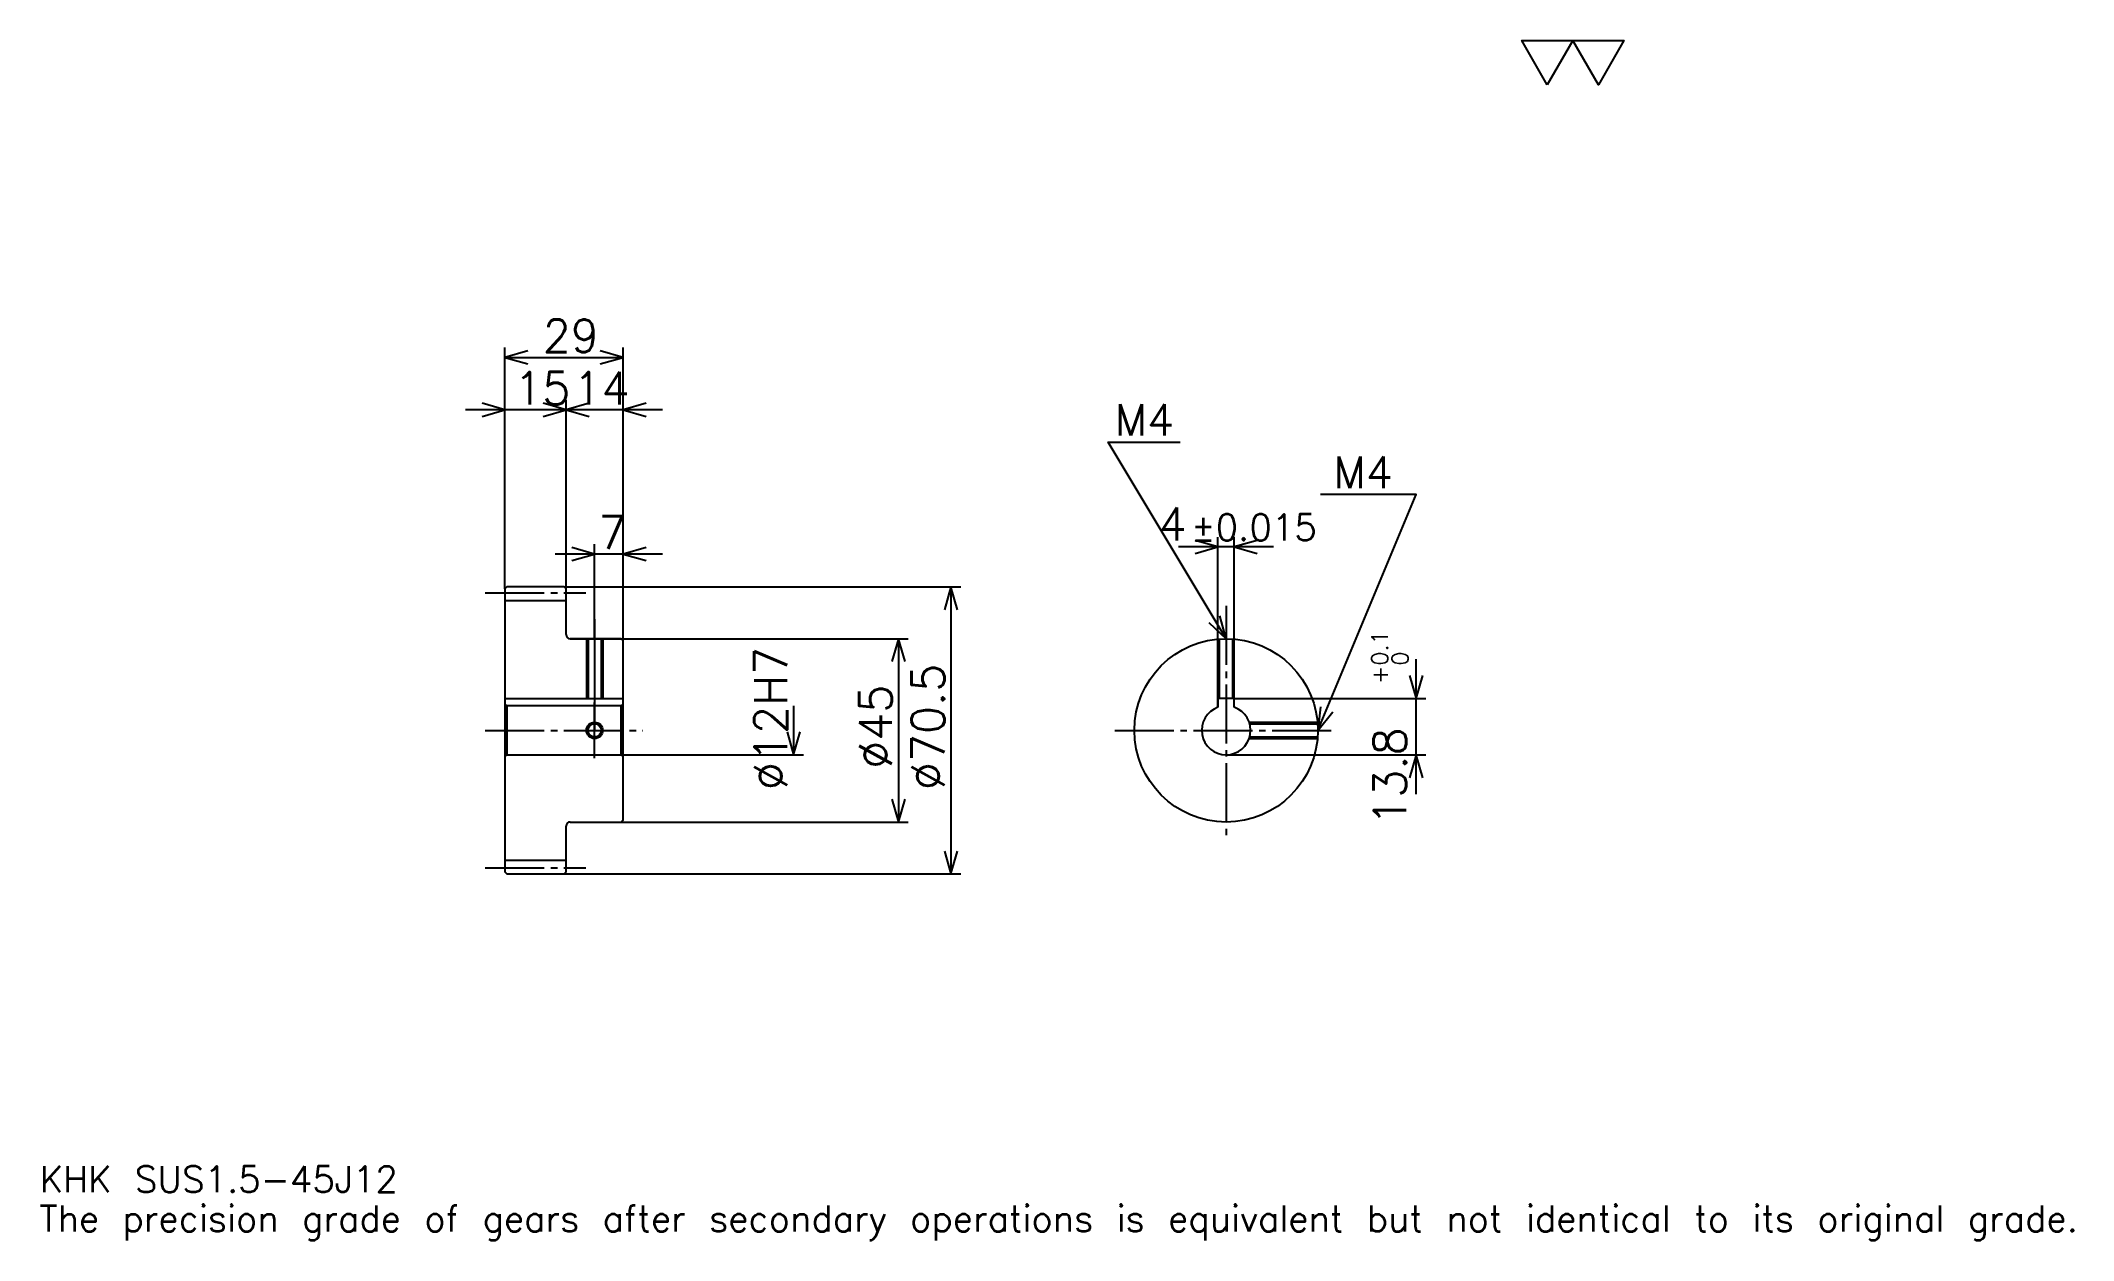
# Model space of a CAD drawing. Extents: x 16 to 515, y 6 to 300.
import ezdxf

# ---------------------------------------------------------------- set-up
doc = ezdxf.new("R2010")
doc.units = 0
doc.linetypes.add('DASHDOT', pattern=[19.304349, 14.478261, -1.608696, 1.608696, -1.608696])
doc.layers.get('0').update_dxf_attribs({"linetype": 'CONTINUOUS'})
doc.layers.add('DASHDOT', color=6, linetype='DASHDOT')
doc.styles.add('KANJI', font='TXT', dxfattribs={"bigfont": 'BIGFONT'})

msp = doc.modelspace()

# ---------------------------------------------------------------- linework, layer by layer
at = {"color": 5}
for p, q in [((130.304352, 166.358688), (130.304352, 225.07608)), ((159.304352, 166.358688), (159.304352, 225.07608)), ((130.304352, 222.66304), (159.304352, 222.66304)), ((154.956528, 209.793472), (120.652176, 209.793472)), ((168.956528, 209.793472), (135.652176, 209.793472)), ((145.304352, 166.358688), (145.304352, 212.206512)), ((152.304352, 166.358688), (152.304352, 176.815216)), ((318.934784, 176.130432), (295.630432, 176.130432)), ((305.282593, 138.908691), (305.282593, 178.543472)), ((309.282593, 138.908691), (309.282593, 178.543472)), ((168.956528, 174.402161), (142.652176, 174.402161)), ((130.304352, 165.858688), (130.304352, 166.358688)), ((144.804352, 166.358688), (159.304352, 166.358688)), ((145.304352, 165.858688), (145.304352, 166.358688)), ((152.304352, 153.608688), (152.304352, 166.358688)), ((152.304352, 153.608688), (152.304352, 166.358688)), ((159.304352, 166.358688), (242.152176, 166.358688)), ((159.304352, 153.108688), (159.304352, 166.358688)), ((239.739136, 166.358688), (239.739136, 95.858688)), ((146.304352, 153.608688), (159.304352, 153.608688)), ((159.304352, 153.608688), (229.282608, 153.608688)), ((226.869568, 153.608688), (226.869568, 108.608688)), ((353.913025, 115.456512), (353.913025, 148.560867)), ((201.130432, 137.108688), (201.130432, 125.108688)), ((309.282593, 138.908691), (356.32608, 138.908691)), ((159.304352, 125.108688), (203.543488, 125.108688)), ((307.282593, 125.108688), (356.32608, 125.108688)), ((146.304352, 108.608688), (159.304352, 108.608688)), ((159.304352, 108.608688), (229.282608, 108.608688)), ((144.804352, 95.858688), (159.304352, 95.858688)), ((159.304352, 95.858688), (242.152176, 95.858688))]:
    msp.add_line(p, q, dxfattribs=at)
at = {"color": 4}
for p, q in [((130.304352, 162.983688), (145.304352, 162.983688)), ((130.304352, 138.908691), (159.304352, 138.908691)), ((130.804352, 137.108688), (130.804352, 125.108688)), ((158.804352, 137.108688), (159.304352, 137.608688)), ((158.804352, 125.108688), (159.304352, 124.608688)), ((130.304352, 99.233688), (145.304352, 99.233688))]:
    msp.add_line(p, q, dxfattribs=at)
at = {"color": 7}
msp.add_lwpolyline([(386.086945, 289.565216), (379.813019, 300.440002), (404.908691, 300.440002), (398.634766, 289.565216), (392.36087, 300.440002), (386.086945, 289.565216)], dxfattribs=at)
at = {"color": 5}
for points in [[(135.934784, 224.271729), (130.304352, 222.66304), (135.934784, 221.054352)], [(153.67392, 221.054352), (159.304352, 222.66304), (153.67392, 224.271729)], [(124.67392, 208.184784), (130.304352, 209.793472), (124.67392, 211.402161)], [(139.67392, 208.184784), (145.304352, 209.793472), (139.67392, 211.402161)], [(150.934784, 211.402161), (145.304352, 209.793472), (150.934784, 208.184784)], [(164.934784, 211.402161), (159.304352, 209.793472), (164.934784, 208.184784)], [(307.282593, 153.608688), (278.326111, 201.869568), (296.021729, 201.869568)], [(329.782593, 131.108688), (353.913025, 189), (330.426086, 189)], [(146.67392, 172.793472), (152.304352, 174.402161), (146.67392, 176.010864)], [(164.934784, 176.010864), (159.304352, 174.402161), (164.934784, 172.793472)], [(299.652161, 174.521729), (305.282593, 176.130432), (299.652161, 177.73912)], [(314.913025, 177.73912), (309.282593, 176.130432), (314.913025, 174.521729)], [(241.347839, 160.728256), (239.739136, 166.358688), (238.130432, 160.728256)], [(303.006348, 157.609085), (307.282593, 153.608688), (305.765198, 159.26442)], [(228.478271, 147.978256), (226.869568, 153.608688), (225.260864, 147.978256)], [(352.304352, 144.539124), (353.913025, 138.908691), (355.521729, 144.539124)], [(330.463989, 136.924652), (329.782593, 131.108688), (333.433716, 135.686798)], [(199.521744, 130.73912), (201.130432, 125.108688), (202.739136, 130.73912)], [(355.521729, 119.478256), (353.913025, 125.108688), (352.304352, 119.478256)], [(225.260864, 114.23912), (226.869568, 108.608688), (228.478271, 114.23912)], [(238.130432, 101.48912), (239.739136, 95.858688), (241.347839, 101.48912)]]:
    msp.add_lwpolyline(points, dxfattribs=at)
at = {"color": 4}
for points in [[(145.304352, 154.608688), (145.304352, 165.858688), (144.804352, 166.358688), (130.804352, 166.358688), (130.304352, 165.858688), (130.304352, 124.608688)], [(146.304352, 108.608688), (158.804352, 108.608688), (159.304352, 109.108688), (159.304352, 153.108688), (158.804352, 153.608688), (146.304352, 153.608688)], [(150.304352, 153.608688), (150.304352, 138.908691)], [(150.684357, 153.608688), (150.684357, 138.908691)], [(153.924347, 153.608688), (153.924347, 138.908691)], [(154.304352, 153.608688), (154.304352, 138.908691)], [(305.282593, 136.765549), (305.282593, 153.519623)], [(305.662598, 138.908691), (305.662598, 153.550293)], [(308.902588, 138.908691), (308.902588, 153.550293)], [(309.282593, 136.765549), (309.282593, 153.519623)], [(130.304352, 124.608688), (130.804352, 125.108688), (158.804352, 125.108688), (158.804352, 137.108688), (130.804352, 137.108688), (130.304352, 137.608688)], [(309.282593, 136.765549), (309.282593, 138.908691), (305.282593, 138.908691), (305.282593, 136.765549)], [(312.939453, 133.108688), (329.693542, 133.108688)], [(313.059753, 132.728683), (329.724213, 132.728683)], [(312.939453, 129.108688), (329.693542, 129.108688)], [(313.059753, 129.488693), (329.724213, 129.488693)], [(130.304352, 124.608688), (130.304352, 96.358688), (130.804352, 95.858688), (144.804352, 95.858688), (145.304352, 96.358688), (145.304352, 107.608688)]]:
    msp.add_lwpolyline(points, dxfattribs=at)
for centre, radius in [((307.282593, 131.108688), 22.5), ((152.304352, 131.108688), 1.62)]:
    msp.add_circle(centre, radius, dxfattribs=at)
at = {"color": 7}
msp.add_circle((152.304352, 131.108688), 2, dxfattribs=at)
at = {"color": 4}
for centre, radius, start, end in [((146.304352, 154.608688), 1, 180, 270), ((307.282593, 131.108688), 6, 109.47122094, 70.52877906), ((146.304352, 107.608688), 1, 90, 180)]:
    msp.add_arc(centre, radius, start, end, dxfattribs=at)
at = {"layer": 'DASHDOT', "color": 7}
for p, q in [((125.478264, 164.858688), (150.130432, 164.858688)), ((307.282593, 161.652161), (307.282593, 103.7826)), ((152.304352, 153.608688), (152.304352, 131.108688)), ((125.478264, 131.108688), (164.130432, 131.108688)), ((279.956543, 131.108688), (334.608704, 131.108688)), ((125.478264, 97.358688), (150.130432, 97.358688))]:
    msp.add_line(p, q, dxfattribs=at)
for points in [[(152.304352, 158.434784), (152.304352, 134.082596)], [(152.304352, 124.2826), (152.304352, 137.934769)], [(145.478271, 131.108688), (159.130432, 131.108688)]]:
    msp.add_lwpolyline(points, dxfattribs=at)

# ---------------------------------------------------------------- texts
at = {"color": 7, "style": 'KANJI'}
for s, height, p in [('29', 8.043478, (139.576096, 223.949997)), ('15', 8.043478, (132.576096, 211.080429)), ('14', 8.043478, (147.076096, 211.080429)), ('M4', 7.721739, (279.934784, 203.478256)), ('M4', 7.721739, (333.643494, 190.608688)), ('4', 8.043478, (290.67926, 177.73912)), ('7', 8.043478, (153.190216, 175.689117)), ('%%p0.015', 6.434783, (298.641327, 177.73912)), ('KHK SUS1.5-45J12', 6.434783, (16.086956, 17.695652)), ('The precision grade of gears after secondary operations is equivalent but not identical to its original grade.', 6.434783, (16.086956, 8.043478))]:
    msp.add_text(s, height=height, dxfattribs=at).set_placement(p)
for s, height, p in [('%%c12H7', 8.043478, (199.521744, 116.429337)), ('0.1', 4.021739, (346.995667, 147.01355)), ('0', 4.021739, (351.982605, 147.01355)), ('%%c70.5', 8.043478, (238.130432, 116.429337)), ('+', 4.021739, (346.995667, 142.509201)), ('%%c45', 8.043478, (225.260864, 121.6576)), ('13.8', 8.043478, (351.5, 107.693848))]:
    msp.add_text(s, height=height, rotation=90, dxfattribs=at).set_placement(p)

doc.saveas('drawing.dxf')
